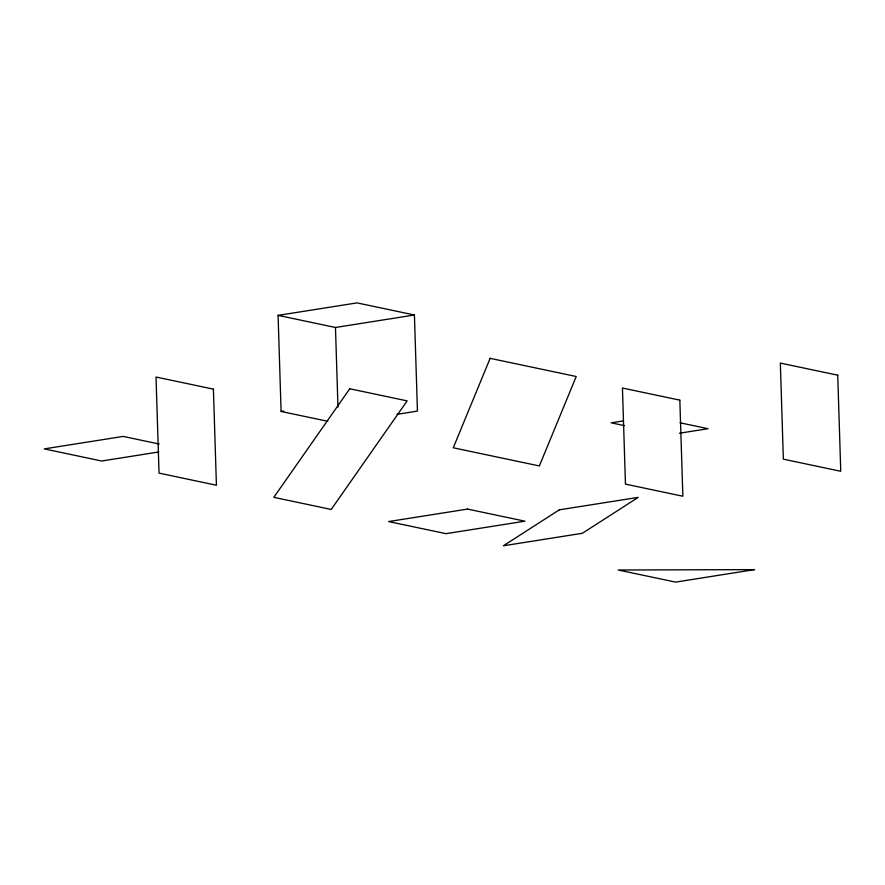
<?xml version="1.0" encoding="UTF-8"?>
<svg xmlns="http://www.w3.org/2000/svg" width="885" height="885" viewBox="0 0 885 885"><rect width="100%" height="100%" fill="white"/><g stroke="black" fill="none" stroke-linecap="round" stroke-linejoin="round"><path stroke-width="1.33" d="M327.815 421.315L281.098 411.459L278.078 315.37L357.031 302.891L414.423 315.005L417.443 411.094L397.022 414.324M278.078 315.37L335.47 327.483L414.423 315.005M281.098 411.459L283.82 411.027M158.813 451.969L101.642 461.008L44.25 448.894L123.203 436.416L159.234 444.027M623.427 420.895L611.181 422.831L624.522 425.652M679.459 433.219L708.044 428.705L680.012 422.787M335.47 327.483L337.97 407.1M490.135 358.337L453.275 447.788L539.363 465.952L576.223 376.501L490.135 358.337M349.752 388.769L273.819 497.337L331.211 509.45L407.144 400.883L349.752 388.769M559.276 509.849L503.399 545.779L582.341 533.301L638.229 497.37L559.276 509.849M467.557 509.085L388.615 521.564L446.007 533.666L524.949 521.188L467.557 509.085M754.529 569.63L675.576 582.109L618.184 569.995L754.529 569.63M837.73 375.185L780.338 363.071L783.358 459.16L840.75 471.274L837.73 375.185M679.835 400.142L622.443 388.028L625.463 484.117L682.855 496.231L679.835 400.142M213.407 389.135L156.014 377.021L159.034 473.121L216.427 485.234L213.407 389.135"/></g></svg>
